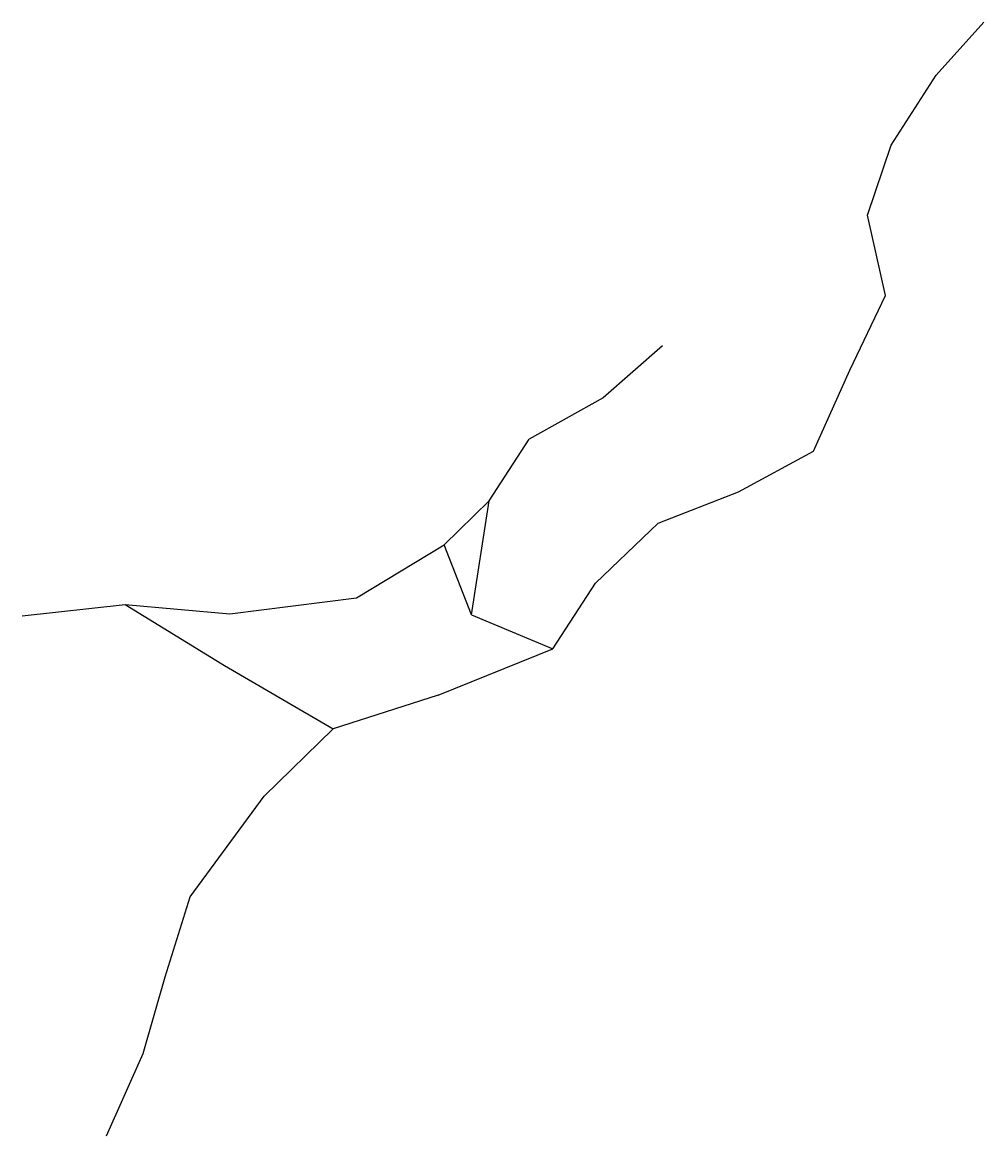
# Model space of a CAD drawing. Header units: millimetres. Extents: x 148 to 316, y -120 to 74.
import ezdxf

# ---------------------------------------------------------------- set-up
doc = ezdxf.new("R2010")
doc.units = ezdxf.units.MM
doc.layers.get('0').update_dxf_attribs({"linetype": 'CONTINUOUS'})

msp = doc.modelspace()

# ---------------------------------------------------------------- linework, layer by layer
for p, q in [((308.12, 65.03), (316.43, 74.29)), ((300.25, 52.85), (308.12, 65.03)), ((296.11, 40.6), (300.25, 52.85)), ((299.24, 26.55), (296.11, 40.6)), ((293.04, 13.53), (299.24, 26.55)), ((260.31, 17.79), (249.95, 8.71)), ((286.7, -0.62), (293.04, 13.53)), ((249.95, 8.71), (237.04, 1.48)), ((230.04, -9.31), (237.04, 1.48)), ((273.57, -7.74), (286.7, -0.62)), ((259.57, -13.22), (273.57, -7.74)), ((230.04, -9.31), (222.18, -16.96)), ((226.94, -29.2), (230.04, -9.31)), ((248.6, -23.68), (259.57, -13.22)), ((206.88, -26.25), (222.18, -16.96)), ((226.94, -29.2), (222.18, -16.96)), ((241.18, -35.13), (248.6, -23.68)), ((184.74, -29), (206.88, -26.25)), ((148.46, -29.37), (166.43, -27.41)), ((166.43, -27.41), (184.74, -29)), ((166.43, -27.41), (183.77, -38.08)), ((226.94, -29.2), (241.18, -35.13)), ((221.14, -43.26), (241.18, -35.13)), ((183.77, -38.08), (202.75, -49.14)), ((221.14, -43.26), (202.75, -49.14)), ((190.71, -60.87), (202.75, -49.14)), ((177.8, -78.48), (190.71, -60.87)), ((173.45, -92.41), (177.8, -78.48)), ((169.59, -105.82), (173.45, -92.41)), ((163.17, -120.18), (169.59, -105.82))]:
    msp.add_line(p, q)

doc.saveas('drawing.dxf')
